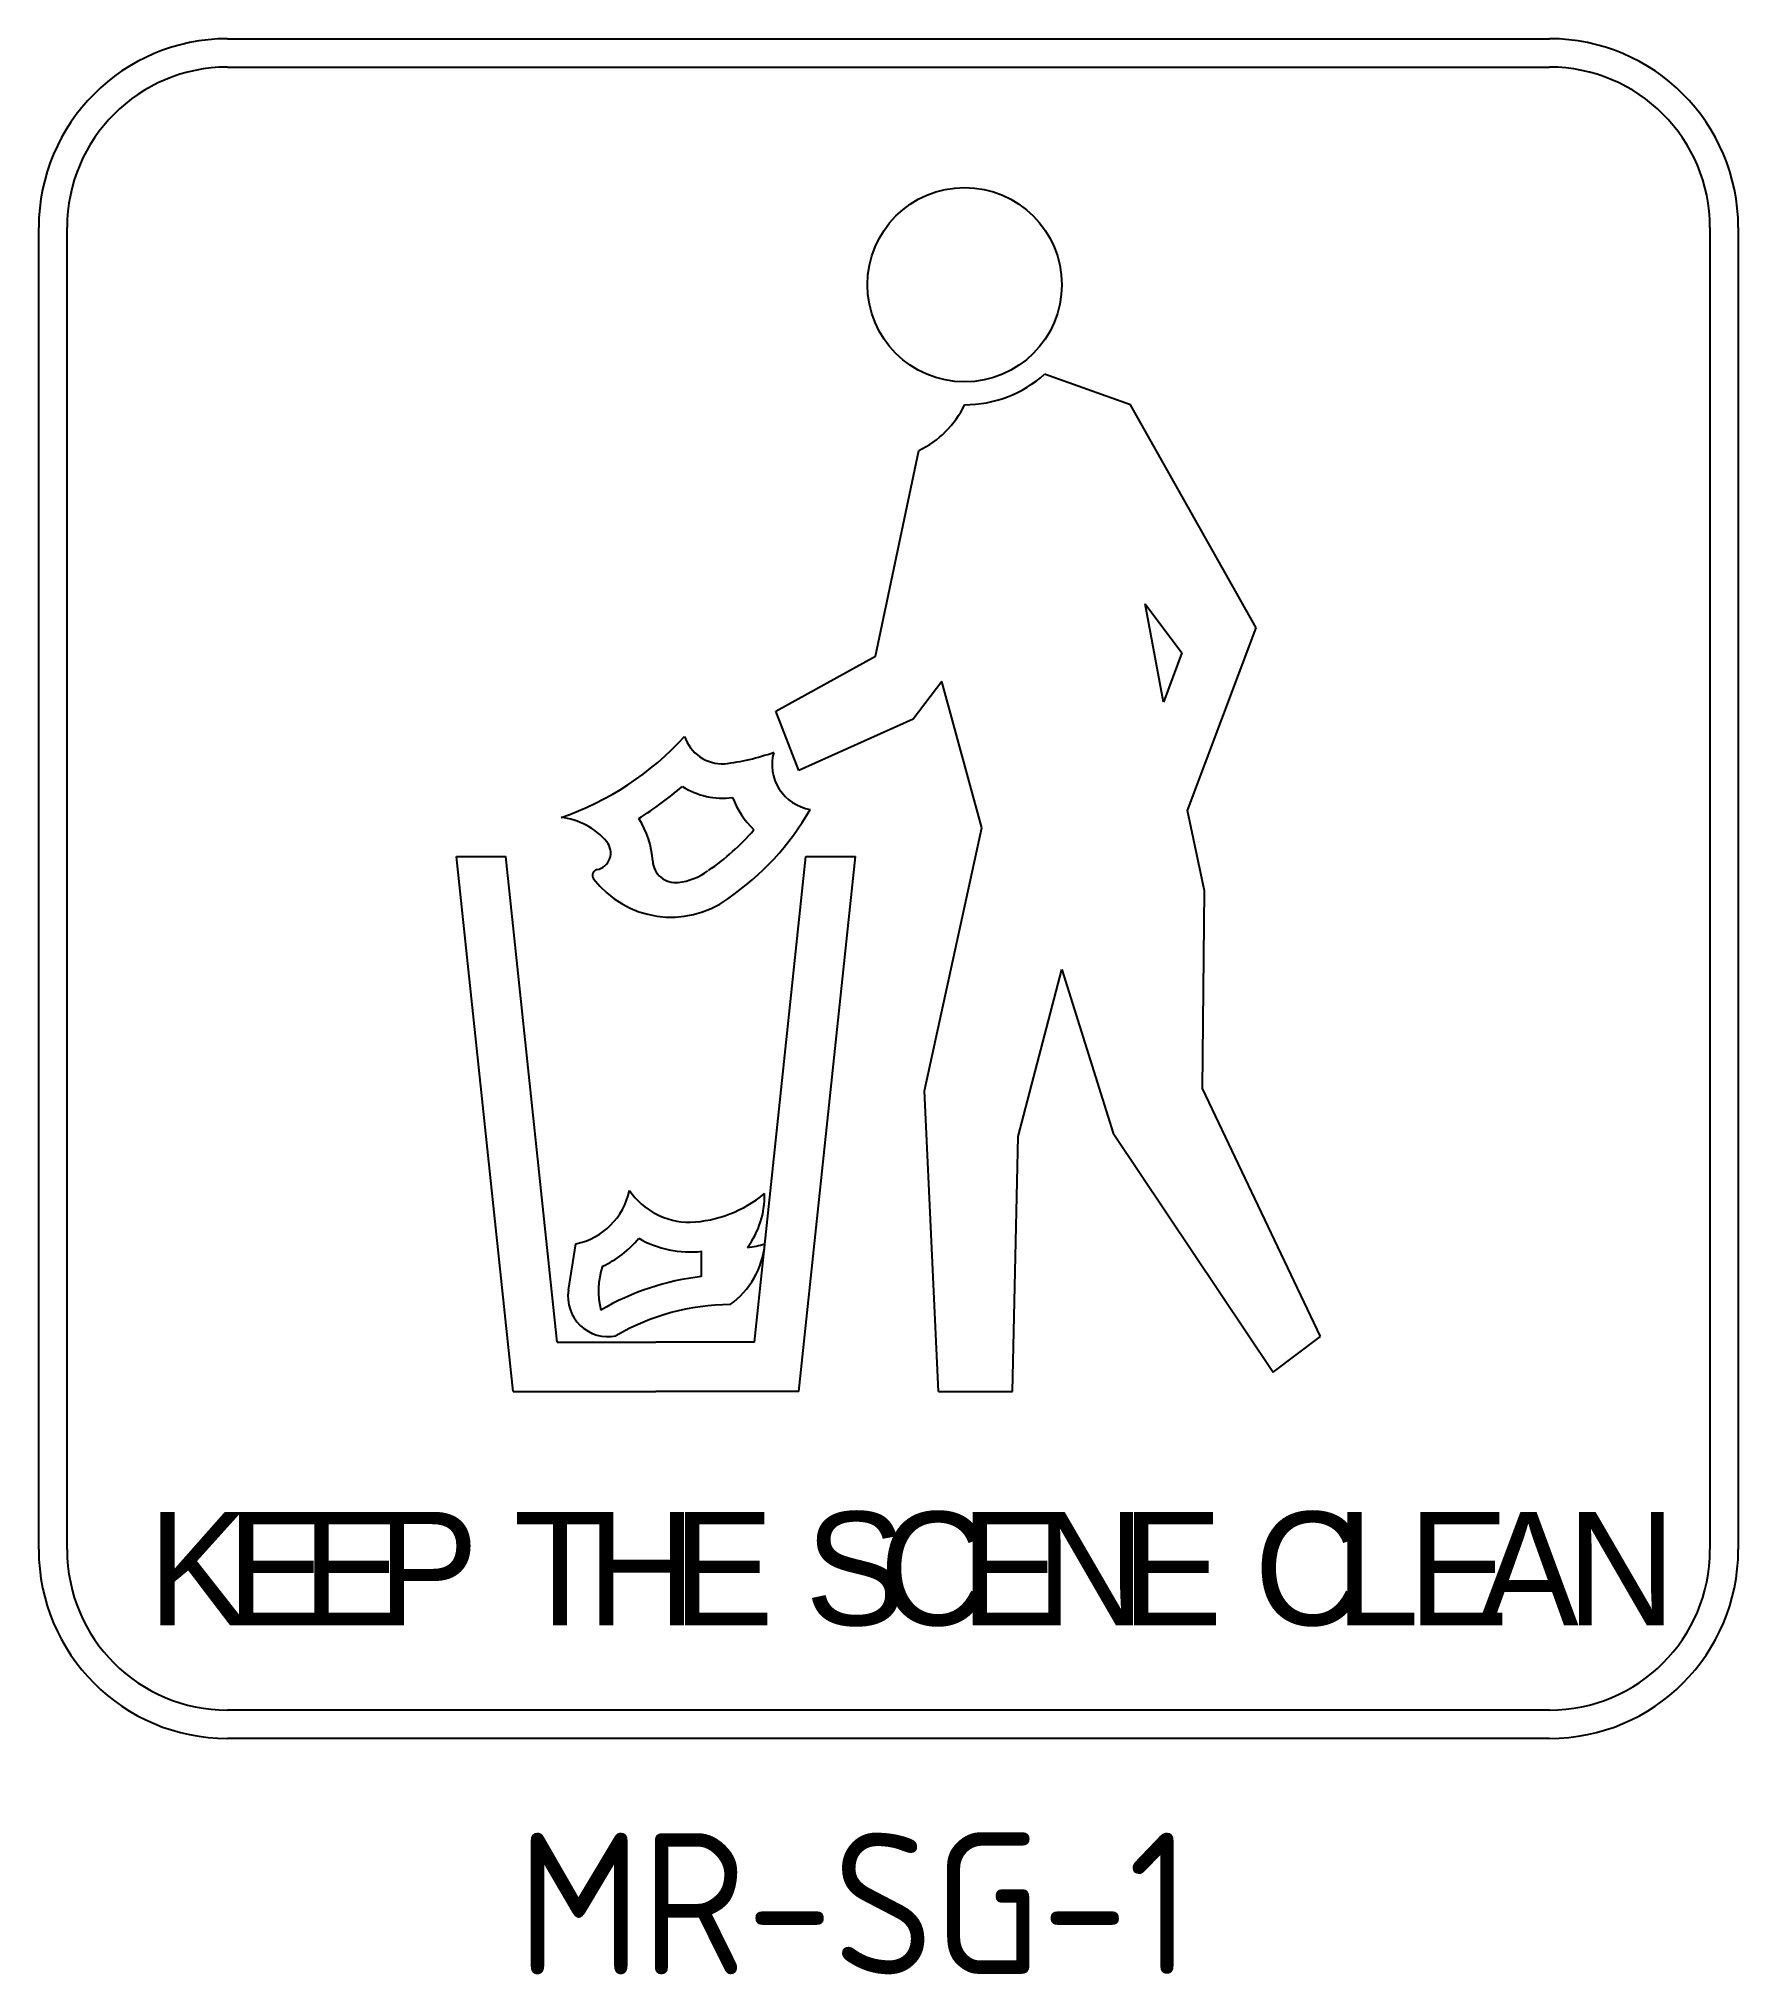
# Model space of a CAD drawing. Extents: x 194.9 to 224.9, y 178.7 to 212.9.
import ezdxf
from ezdxf.enums import TextEntityAlignment as Align

# ---------------------------------------------------------------- set-up
doc = ezdxf.new("R2010")
doc.units = 0
doc.header["$LTSCALE"] = 12
doc.header["$MEASUREMENT"] = 0
doc.layers.add('L18', color=4, linetype='CONTINUOUS')
doc.layers.add('T25', color=1, linetype='CONTINUOUS')
doc.styles.add('CSERIES', font='Cseries')
doc.styles.add('ISO', font='iso')

msp = doc.modelspace()

# ---------------------------------------------------------------- linework, layer by layer
at = {"layer": 'L18'}
for p, q in [((198.276, 212.906), (221.609, 212.906)), ((198.276, 212.406), (221.609, 212.406)), ((194.942, 186.239), (194.942, 209.572)), ((195.442, 186.239), (195.442, 209.572)), ((224.442, 209.572), (224.442, 186.239)), ((224.942, 209.572), (224.942, 186.239)), ((214.212, 206.445), (212.698, 206.985)), ((216.431, 202.51), (214.212, 206.445)), ((209.712, 202.006), (210.479, 205.638)), ((214.797, 201.199), (214.474, 202.934)), ((214.474, 202.934), (215.12, 202.066)), ((215.221, 199.282), (216.431, 202.51)), ((207.956, 201.037), (209.712, 202.006)), ((215.12, 202.066), (214.797, 201.199)), ((210.882, 201.562), (210.378, 200.896)), ((211.588, 198.979), (210.882, 201.562)), ((208.36, 199.988), (207.956, 201.037)), ((210.378, 200.896), (208.36, 199.988)), ((215.523, 197.869), (215.221, 199.282)), ((210.579, 194.338), (211.588, 198.979)), ((202.317, 198.474), (203.19, 198.474)), ((203.315, 189.031), (202.317, 198.474)), ((204.096, 189.898), (203.19, 198.474)), ((207.579, 189.898), (208.485, 198.474)), ((208.36, 189.031), (209.357, 198.474)), ((208.485, 198.474), (209.357, 198.474)), ((215.483, 194.378), (215.523, 197.869)), ((212.234, 193.531), (213.001, 196.477)), ((213.001, 196.477), (213.909, 193.591)), ((217.567, 189.999), (215.483, 194.378)), ((210.822, 189.031), (210.579, 194.338)), ((212.133, 189.031), (212.234, 193.531)), ((213.909, 193.591), (216.734, 189.374)), ((204.293, 190.818), (204.425, 191.638)), ((206.644, 191.059), (206.644, 191.504)), ((216.734, 189.374), (217.567, 189.999)), ((204.096, 189.898), (205.837, 189.898)), ((207.579, 189.898), (205.837, 189.898)), ((203.315, 189.031), (205.837, 189.031)), ((208.36, 189.031), (205.837, 189.031)), ((210.822, 189.031), (212.133, 189.031)), ((221.609, 183.406), (198.276, 183.406)), ((221.609, 182.906), (198.276, 182.906))]:
    msp.add_line(p, q, dxfattribs=at)
msp.add_circle((211.286, 208.564), 1.715, dxfattribs=at)
for centre, radius, start, end in [((198.276, 209.572), 3.333, 90, 180), ((221.609, 209.572), 3.333, 0, 90), ((198.276, 209.572), 2.833, 90, 180), ((221.609, 209.572), 2.833, 0, 90), ((211.286, 208.564), 2.119, 270, 311.8103), ((209.738, 207.185), 1.715, 295.5639, 334.4361), ((202.46, 204.123), 5.247, 288.9293, 317.7131), ((207.013, 200.814), 0.706, 198.2415, 272.8806), ((206.573, 204.117), 4.036, 276.7553, 289.4285), ((208.694, 200.098), 0.807, 164.7137, 260.5248), ((202.46, 204.123), 5.852, 301.6901, 311.0555), ((207.013, 200.814), 1.312, 237.2995, 277.7354), ((208.694, 200.098), 1.614, 201.1824, 225.6877), ((204.039, 197.956), 1.211, 39.7825, 84.1698), ((204.364, 201.718), 4.843, 304.5142, 330.0671), ((204.17, 198.282), 1.614, 3.7982, 32.2684), ((204.364, 201.718), 4.238, 304.5142, 319.0819), ((204.737, 198.537), 0.303, 281.4333, 39.7825), ((204.817, 198.142), 0.101, 101.4333, 217.1971), ((206.183, 198.416), 0.404, 183.7982, 276.4961), ((206.103, 199.117), 1.11, 276.4961, 305.8853), ((206.103, 199.117), 1.715, 217.1971, 305.8853), ((204.183, 192.824), 1.211, 281.537, 348.2152), ((206.443, 193.329), 1.312, 214.9695, 270), ((206.343, 194.235), 2.22, 272.5828, 309.4922), ((206.241, 192.482), 1.513, 323.0973, 1.5018), ((204.183, 192.824), 1.735, 294.1315, 321.0709), ((206.443, 193.329), 1.836, 240.2915, 276.309), ((206.256, 191.786), 1.513, 306.1376, 354.2069), ((207.222, 193.578), 2.018, 276.5364, 285.528), ((206.237, 190.808), 1.413, 162.1913, 194.0114), ((207.166, 186.528), 4.561, 96.5706, 120.2851), ((204.99, 190.705), 0.706, 170.8394, 281.537), ((207.166, 186.528), 4.036, 90.2466, 120.2851), ((198.276, 186.239), 3.333, 180, 270), ((198.276, 186.239), 2.833, 180, 270), ((221.609, 186.239), 2.833, 270, 0), ((221.609, 186.239), 3.333, 270, 0)]:
    msp.add_arc(centre, radius, start, end, dxfattribs=at)

# ---------------------------------------------------------------- texts
at = {"layer": 'L18', "style": 'CSERIES'}
for s, p in [('K', (196.872, 184.906)), ('E', (198.259, 184.906)), ('E', (199.59, 184.906)), ('P', (200.922, 184.906)), ('T', (203.326, 184.906)), ('H', (204.619, 184.906)), ('E', (206.133, 184.906)), ('S', (208.469, 184.906)), ('C', (209.779, 184.906)), ('E', (211.211, 184.906)), ('N', (212.542, 184.906)), ('E', (214.057, 184.906)), ('C', (216.393, 184.906)), ('L', (217.824, 184.906)), ('E', (219.111, 184.906)), ('A', (220.341, 184.906)), ('N', (221.913, 184.906))]:
    msp.add_text(s, height=2, dxfattribs=at).set_placement(p)
at = {"layer": 'T25', "style": 'ISO'}
msp.add_text('MR-SG-1', height=2.5, dxfattribs=at).set_placement((209.341, 178.744), align=Align.CENTER)

doc.saveas('drawing.dxf')
